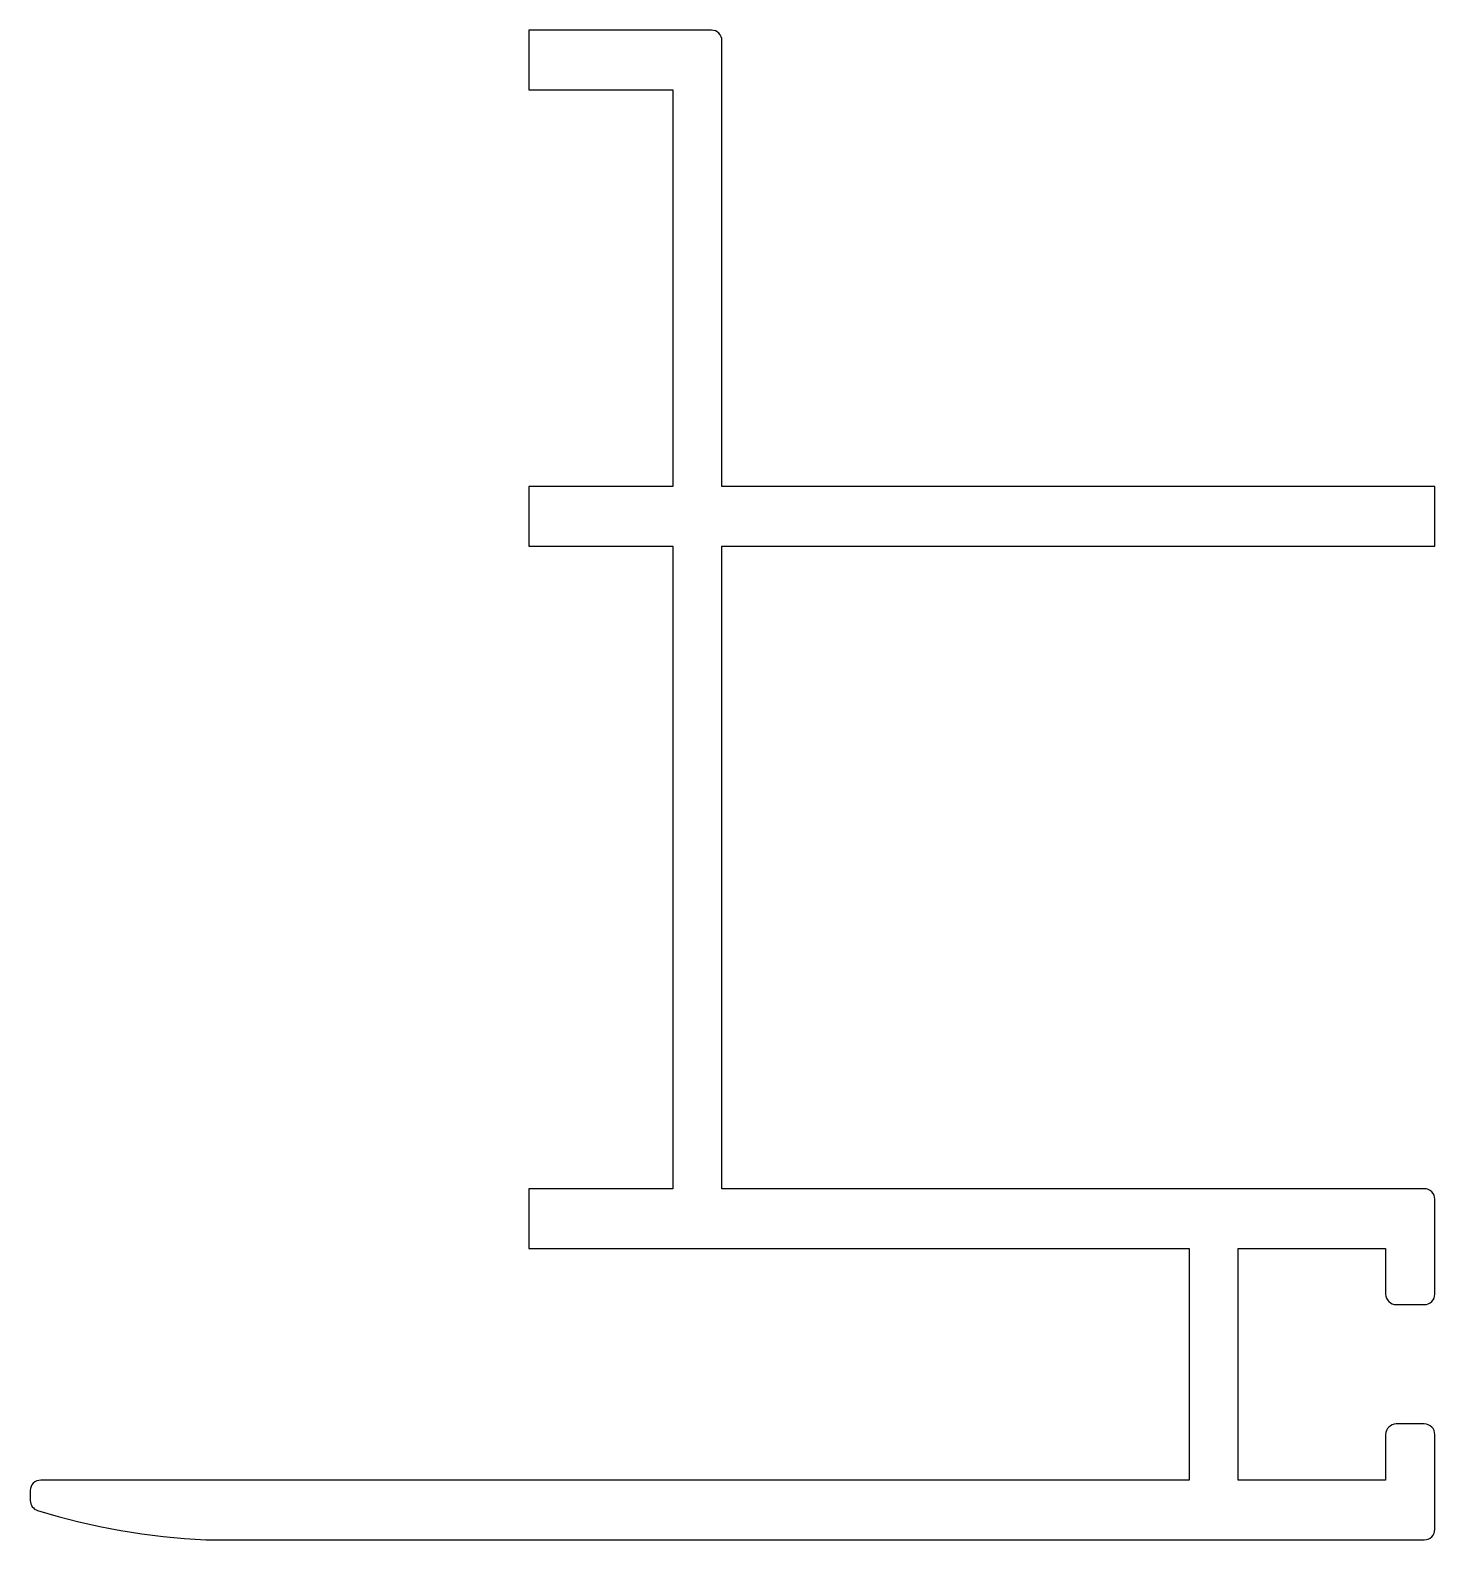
# Model space of a CAD drawing. Extents: x 955.2 to 995.2, y -18.7 to 24.3.
import ezdxf

# ---------------------------------------------------------------- set-up
doc = ezdxf.new("R2010")
doc.units = 0
doc.header["$LTSCALE"] = 15
doc.layers.get('0').update_dxf_attribs({"linetype": 'CONTINUOUS'})

msp = doc.modelspace()

# ---------------------------------------------------------------- linework, layer by layer
at = {"ltscale": 0.05}
msp.add_lwpolyline([(960.25, -18.698), (994.95, -18.698, 0.414214), (995.25, -18.398), (995.25, -15.698, 0.414214), (994.95, -15.398), (994.15, -15.398, 0.414214), (993.85, -15.698), (993.85, -16.998), (989.65, -16.998), (989.65, -10.398), (993.85, -10.398), (993.85, -11.698, 0.414214), (994.15, -11.998), (994.95, -11.998, 0.414214), (995.25, -11.698), (995.25, -8.998, 0.414214), (994.95, -8.698), (974.95, -8.698), (974.95, 9.602), (995.25, 9.602), (995.25, 11.302), (974.95, 11.302), (974.95, 24.002, 0.414214), (974.65, 24.302), (969.45, 24.302), (969.45, 22.602), (973.55, 22.602), (973.55, 11.302), (969.45, 11.302), (969.45, 9.602), (973.55, 9.602), (973.55, -8.698), (969.45, -8.698), (969.45, -10.398), (988.25, -10.398), (988.25, -16.998), (955.55, -16.998, 0.414214), (955.25, -17.298), (955.25, -17.577, 0.329657), (955.462, -17.864, 0.062399)], format="xyb", close=True, dxfattribs=at)

doc.saveas('drawing.dxf')
